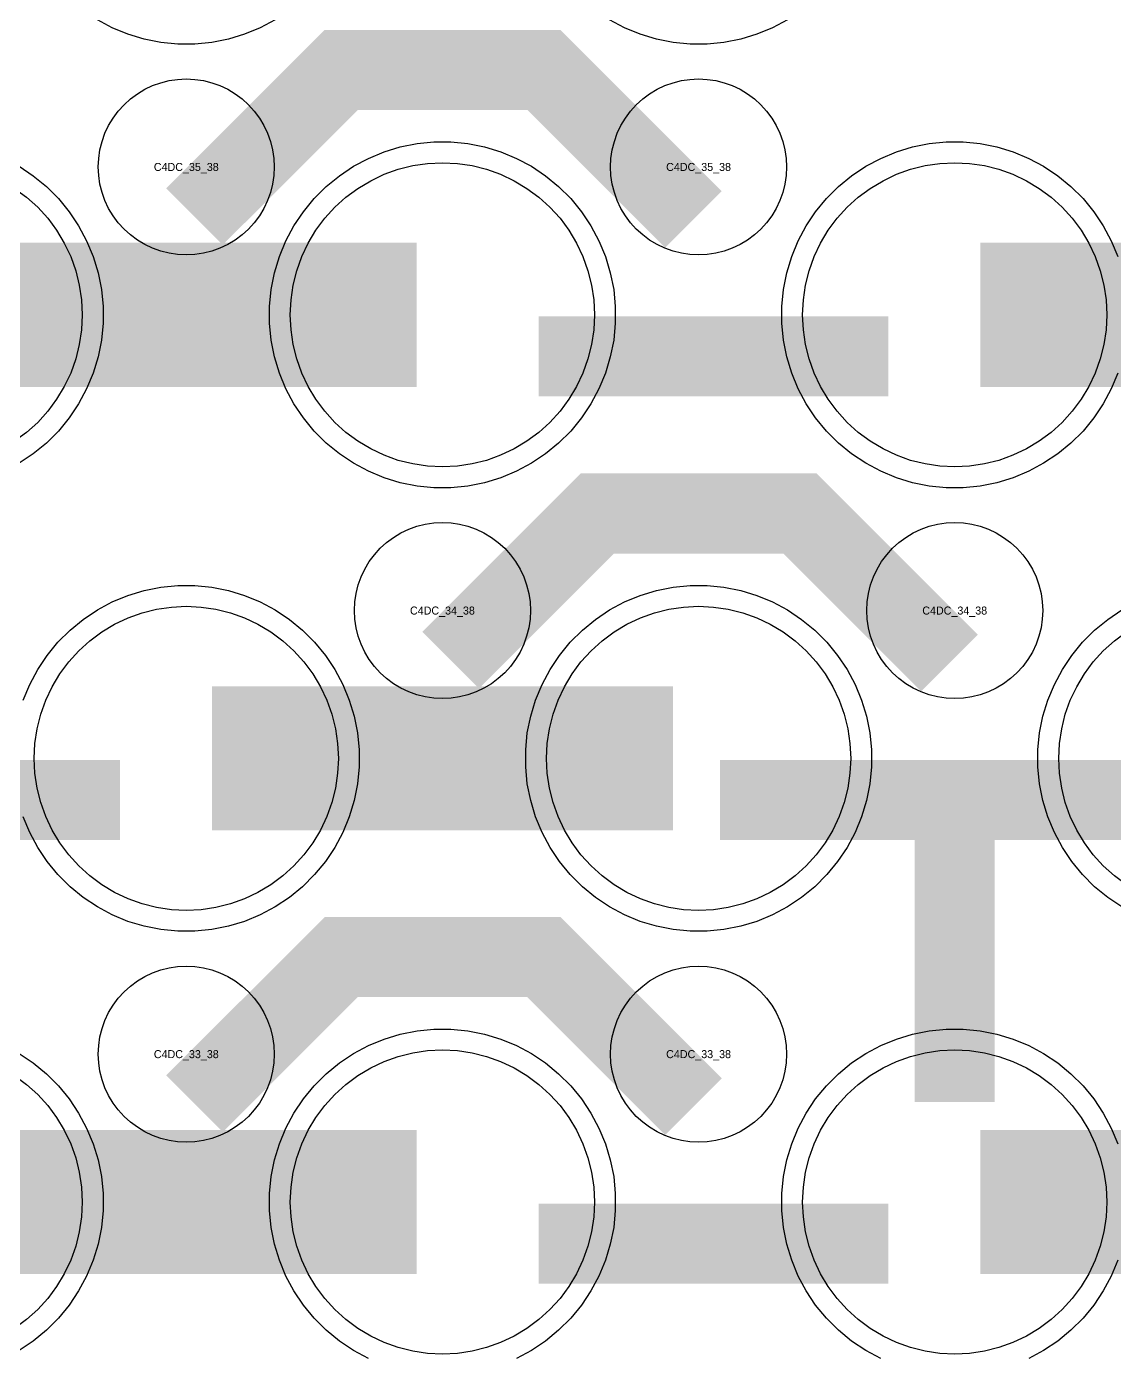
# Model space of a CAD drawing. Extents: x -11880 to 11880, y -14992 to 14992.
# Drawn here: x 110.1 to 449.9, y -10315.5 to -9899.8 of the extents above; entities that cross this region are included whole.
import ezdxf
from ezdxf.enums import TextEntityAlignment as Align

# ---------------------------------------------------------------- set-up
doc = ezdxf.new("R2010")
doc.units = 0
doc.header["$MEASUREMENT"] = 0
for name, color, linetype in [('GDS_775_DT_237', 138, 'CONTINUOUS'), ('RDL1_FS', 34, 'CONTINUOUS'), ('RDL_BS', 160, 'CONTINUOUS')]:
    doc.layers.add(name, color=color, linetype=linetype)

msp = doc.modelspace()

# ---------------------------------------------------------------- linework, layer by layer
at = {"layer": 'RDL1_FS'}
for points in [[(240, -10037.329), (235.343, -10037.1), (230.732, -10036.416), (226.209, -10035.284), (221.819, -10033.712), (217.605, -10031.72), (213.605, -10029.322), (209.86, -10026.544), (206.406, -10023.414), (203.276, -10019.96), (200.498, -10016.215), (198.1, -10012.215), (196.108, -10008.001), (194.536, -10003.611), (193.404, -9999.088), (192.72, -9994.477), (192.491, -9989.82), (192.72, -9985.163), (193.404, -9980.552), (194.536, -9976.029), (196.108, -9971.639), (198.1, -9967.425), (200.498, -9963.425), (203.276, -9959.68), (206.406, -9956.226), (209.86, -9953.096), (213.605, -9950.318), (217.605, -9947.92), (221.819, -9945.928), (226.209, -9944.356), (230.732, -9943.224), (235.343, -9942.54), (240, -9942.311), (244.657, -9942.54), (249.268, -9943.224), (253.791, -9944.356), (258.181, -9945.928), (262.395, -9947.92), (266.395, -9950.318), (270.14, -9953.096), (273.594, -9956.226), (276.724, -9959.68), (279.502, -9963.425), (281.9, -9967.425), (283.892, -9971.639), (285.464, -9976.029), (286.596, -9980.552), (287.28, -9985.163), (287.509, -9989.82), (287.28, -9994.477), (286.596, -9999.088), (285.464, -10003.611), (283.892, -10008.001), (281.9, -10012.215), (279.502, -10016.215), (276.724, -10019.96), (273.594, -10023.414), (270.14, -10026.544), (266.395, -10029.322), (262.395, -10031.72), (258.181, -10033.712), (253.791, -10035.284), (249.268, -10036.416), (244.657, -10037.1)], [(400, -10037.329), (395.343, -10037.1), (390.732, -10036.416), (386.209, -10035.284), (381.819, -10033.712), (377.605, -10031.72), (373.605, -10029.322), (369.86, -10026.544), (366.406, -10023.414), (363.276, -10019.96), (360.498, -10016.215), (358.1, -10012.215), (356.108, -10008.001), (354.536, -10003.611), (353.404, -9999.088), (352.72, -9994.477), (352.491, -9989.82), (352.72, -9985.163), (353.404, -9980.552), (354.536, -9976.029), (356.108, -9971.639), (358.1, -9967.425), (360.498, -9963.425), (363.276, -9959.68), (366.406, -9956.226), (369.86, -9953.096), (373.605, -9950.318), (377.605, -9947.92), (381.819, -9945.928), (386.209, -9944.356), (390.732, -9943.224), (395.343, -9942.54), (400, -9942.311), (404.657, -9942.54), (409.268, -9943.224), (413.791, -9944.356), (418.181, -9945.928), (422.395, -9947.92), (426.395, -9950.318), (430.14, -9953.096), (433.594, -9956.226), (436.724, -9959.68), (439.502, -9963.425), (441.9, -9967.425), (443.892, -9971.639), (445.464, -9976.029), (446.596, -9980.552), (447.28, -9985.163), (447.509, -9989.82), (447.28, -9994.477), (446.596, -9999.088), (445.464, -10003.611), (443.892, -10008.001), (441.9, -10012.215), (439.502, -10016.215), (436.724, -10019.96), (433.594, -10023.414), (430.14, -10026.544), (426.395, -10029.322), (422.395, -10031.72), (418.181, -10033.712), (413.791, -10035.284), (409.268, -10036.416), (404.657, -10037.1)]]:
    msp.add_lwpolyline(points, close=True, dxfattribs=at)
msp.add_lwpolyline([(106.395, -9950.318), (110.14, -9953.096), (113.594, -9956.226), (116.724, -9959.68), (119.502, -9963.425), (121.9, -9967.425), (123.892, -9971.639), (125.464, -9976.029), (126.596, -9980.552), (127.28, -9985.163), (127.509, -9989.82), (127.28, -9994.477), (126.596, -9999.088), (125.464, -10003.611), (123.892, -10008.001), (121.9, -10012.215), (119.502, -10016.215), (116.724, -10019.96), (113.594, -10023.414), (110.14, -10026.544), (106.395, -10029.322)], dxfattribs=at)
for points in [[(88.002, -9989.82, 45, 45, 0), (160.002, -9989.82, 45, 45, 0)], [(160.002, -9989.82, 45, 45, 0), (232.002, -9989.82, 45, 45, 0)], [(408.002, -9989.82, 45, 45, 0), (480.002, -9989.82, 45, 45, 0)]]:
    msp.add_lwpolyline(points, format="xyseb", dxfattribs=at)
at = {"layer": 'RDL1_FS', "color": 241, "true_color": 0xf7abae}
for points in [[(160, -10175.894), (155.343, -10175.665), (150.732, -10174.981), (146.209, -10173.849), (141.819, -10172.277), (137.605, -10170.285), (133.605, -10167.887), (129.86, -10165.109), (126.406, -10161.979), (123.276, -10158.525), (120.498, -10154.78), (118.1, -10150.78), (116.108, -10146.566), (114.536, -10142.176), (113.404, -10137.653), (112.72, -10133.042), (112.491, -10128.385), (112.72, -10123.728), (113.404, -10119.117), (114.536, -10114.594), (116.108, -10110.204), (118.1, -10105.99), (120.498, -10101.99), (123.276, -10098.245), (126.406, -10094.791), (129.86, -10091.661), (133.605, -10088.883), (137.605, -10086.485), (141.819, -10084.493), (146.209, -10082.921), (150.732, -10081.789), (155.343, -10081.105), (160, -10080.876), (164.657, -10081.105), (169.268, -10081.789), (173.791, -10082.921), (178.181, -10084.493), (182.395, -10086.485), (186.395, -10088.883), (190.14, -10091.661), (193.594, -10094.791), (196.724, -10098.245), (199.502, -10101.99), (201.9, -10105.99), (203.892, -10110.204), (205.464, -10114.594), (206.596, -10119.117), (207.28, -10123.728), (207.509, -10128.385), (207.28, -10133.042), (206.596, -10137.653), (205.464, -10142.176), (203.892, -10146.566), (201.9, -10150.78), (199.502, -10154.78), (196.724, -10158.525), (193.594, -10161.979), (190.14, -10165.109), (186.395, -10167.887), (182.395, -10170.285), (178.181, -10172.277), (173.791, -10173.849), (169.268, -10174.981), (164.657, -10175.665)], [(320, -10175.894), (315.343, -10175.665), (310.732, -10174.981), (306.209, -10173.849), (301.819, -10172.277), (297.605, -10170.285), (293.605, -10167.887), (289.86, -10165.109), (286.406, -10161.979), (283.276, -10158.525), (280.498, -10154.78), (278.1, -10150.78), (276.108, -10146.566), (274.536, -10142.176), (273.404, -10137.653), (272.72, -10133.042), (272.491, -10128.385), (272.72, -10123.728), (273.404, -10119.117), (274.536, -10114.594), (276.108, -10110.204), (278.1, -10105.99), (280.498, -10101.99), (283.276, -10098.245), (286.406, -10094.791), (289.86, -10091.661), (293.605, -10088.883), (297.605, -10086.485), (301.819, -10084.493), (306.209, -10082.921), (310.732, -10081.789), (315.343, -10081.105), (320, -10080.876), (324.657, -10081.105), (329.268, -10081.789), (333.791, -10082.921), (338.181, -10084.493), (342.395, -10086.485), (346.395, -10088.883), (350.14, -10091.661), (353.594, -10094.791), (356.724, -10098.245), (359.502, -10101.99), (361.9, -10105.99), (363.892, -10110.204), (365.464, -10114.594), (366.596, -10119.117), (367.28, -10123.728), (367.509, -10128.385), (367.28, -10133.042), (366.596, -10137.653), (365.464, -10142.176), (363.892, -10146.566), (361.9, -10150.78), (359.502, -10154.78), (356.724, -10158.525), (353.594, -10161.979), (350.14, -10165.109), (346.395, -10167.887), (342.395, -10170.285), (338.181, -10172.277), (333.791, -10173.849), (329.268, -10174.981), (324.657, -10175.665)], [(240, -10314.459), (235.343, -10314.23), (230.732, -10313.546), (226.209, -10312.414), (221.819, -10310.842), (217.605, -10308.85), (213.605, -10306.452), (209.86, -10303.674), (206.406, -10300.544), (203.276, -10297.09), (200.498, -10293.345), (198.1, -10289.345), (196.108, -10285.131), (194.536, -10280.741), (193.404, -10276.218), (192.72, -10271.607), (192.491, -10266.95), (192.72, -10262.293), (193.404, -10257.682), (194.536, -10253.159), (196.108, -10248.769), (198.1, -10244.555), (200.498, -10240.555), (203.276, -10236.81), (206.406, -10233.356), (209.86, -10230.226), (213.605, -10227.448), (217.605, -10225.05), (221.819, -10223.058), (226.209, -10221.486), (230.732, -10220.354), (235.343, -10219.67), (240, -10219.441), (244.657, -10219.67), (249.268, -10220.354), (253.791, -10221.486), (258.181, -10223.058), (262.395, -10225.05), (266.395, -10227.448), (270.14, -10230.226), (273.594, -10233.356), (276.724, -10236.81), (279.502, -10240.555), (281.9, -10244.555), (283.892, -10248.769), (285.464, -10253.159), (286.596, -10257.682), (287.28, -10262.293), (287.509, -10266.95), (287.28, -10271.607), (286.596, -10276.218), (285.464, -10280.741), (283.892, -10285.131), (281.9, -10289.345), (279.502, -10293.345), (276.724, -10297.09), (273.594, -10300.544), (270.14, -10303.674), (266.395, -10306.452), (262.395, -10308.85), (258.181, -10310.842), (253.791, -10312.414), (249.268, -10313.546), (244.657, -10314.23)], [(400, -10314.459), (395.343, -10314.23), (390.732, -10313.546), (386.209, -10312.414), (381.819, -10310.842), (377.605, -10308.85), (373.605, -10306.452), (369.86, -10303.674), (366.406, -10300.544), (363.276, -10297.09), (360.498, -10293.345), (358.1, -10289.345), (356.108, -10285.131), (354.536, -10280.741), (353.404, -10276.218), (352.72, -10271.607), (352.491, -10266.95), (352.72, -10262.293), (353.404, -10257.682), (354.536, -10253.159), (356.108, -10248.769), (358.1, -10244.555), (360.498, -10240.555), (363.276, -10236.81), (366.406, -10233.356), (369.86, -10230.226), (373.605, -10227.448), (377.605, -10225.05), (381.819, -10223.058), (386.209, -10221.486), (390.732, -10220.354), (395.343, -10219.67), (400, -10219.441), (404.657, -10219.67), (409.268, -10220.354), (413.791, -10221.486), (418.181, -10223.058), (422.395, -10225.05), (426.395, -10227.448), (430.14, -10230.226), (433.594, -10233.356), (436.724, -10236.81), (439.502, -10240.555), (441.9, -10244.555), (443.892, -10248.769), (445.464, -10253.159), (446.596, -10257.682), (447.28, -10262.293), (447.509, -10266.95), (447.28, -10271.607), (446.596, -10276.218), (445.464, -10280.741), (443.892, -10285.131), (441.9, -10289.345), (439.502, -10293.345), (436.724, -10297.09), (433.594, -10300.544), (430.14, -10303.674), (426.395, -10306.452), (422.395, -10308.85), (418.181, -10310.842), (413.791, -10312.414), (409.268, -10313.546), (404.657, -10314.23)]]:
    msp.add_lwpolyline(points, close=True, dxfattribs=at)
for points in [[(453.605, -10167.887), (449.86, -10165.109), (446.406, -10161.979), (443.276, -10158.525), (440.498, -10154.78), (438.1, -10150.78), (436.108, -10146.566), (434.536, -10142.176), (433.404, -10137.653), (432.72, -10133.042), (432.491, -10128.385), (432.72, -10123.728), (433.404, -10119.117), (434.536, -10114.594), (436.108, -10110.204), (438.1, -10105.99), (440.498, -10101.99), (443.276, -10098.245), (446.406, -10094.791), (449.86, -10091.661), (453.605, -10088.883)], [(106.395, -10227.448), (110.14, -10230.226), (113.594, -10233.356), (116.724, -10236.81), (119.502, -10240.555), (121.9, -10244.555), (123.892, -10248.769), (125.464, -10253.159), (126.596, -10257.682), (127.28, -10262.293), (127.509, -10266.95), (127.28, -10271.607), (126.596, -10276.218), (125.464, -10280.741), (123.892, -10285.131), (121.9, -10289.345), (119.502, -10293.345), (116.724, -10297.09), (113.594, -10300.544), (110.14, -10303.674), (106.395, -10306.452)]]:
    msp.add_lwpolyline(points, dxfattribs=at)
for points in [[(168.002, -10128.385, 45, 45, 0), (240.002, -10128.385, 45, 45, 0)], [(240.002, -10128.385, 45, 45, 0), (312.002, -10128.385, 45, 45, 0)], [(88.002, -10266.95, 45, 45, 0), (160.002, -10266.95, 45, 45, 0)], [(160.002, -10266.95, 45, 45, 0), (232.002, -10266.95, 45, 45, 0)], [(408.002, -10266.95, 45, 45, 0), (480.002, -10266.95, 45, 45, 0)]]:
    msp.add_lwpolyline(points, format="xyseb", dxfattribs=at)
at = {"layer": 'RDL_BS'}
for points in [[(187.777, -9897.643), (183.115, -9900.135), (178.205, -9902.166), (173.165, -9903.697), (167.938, -9904.743), (162.644, -9905.26), (157.356, -9905.26), (152.062, -9904.743), (146.835, -9903.697), (141.795, -9902.166), (136.885, -9900.135), (132.223, -9897.643)], [(347.777, -9897.643), (343.115, -9900.135), (338.205, -9902.166), (333.165, -9903.697), (327.938, -9904.743), (322.644, -9905.26), (317.356, -9905.26), (312.062, -9904.743), (306.835, -9903.697), (301.795, -9902.166), (296.885, -9900.135), (292.223, -9897.643)], [(450.906, -10008.025), (448.875, -10012.935), (446.383, -10017.597), (443.436, -10022.011), (440.074, -10026.112), (436.292, -10029.894), (432.191, -10033.256), (427.777, -10036.203), (423.115, -10038.695), (418.205, -10040.726), (413.165, -10042.257), (407.938, -10043.303), (402.644, -10043.82), (397.356, -10043.82), (392.062, -10043.303), (386.835, -10042.257), (381.795, -10040.726), (376.885, -10038.695), (372.223, -10036.203), (367.809, -10033.256), (363.708, -10029.894), (359.926, -10026.112), (356.564, -10022.011), (353.617, -10017.597), (351.125, -10012.935), (349.094, -10008.025), (347.563, -10002.985), (346.517, -9997.758), (346, -9992.464), (346, -9987.176), (346.517, -9981.882), (347.563, -9976.655), (349.094, -9971.615), (351.125, -9966.705), (353.617, -9962.043), (356.564, -9957.629), (359.926, -9953.528), (363.708, -9949.746), (367.809, -9946.384), (372.223, -9943.437), (376.885, -9940.945), (381.795, -9938.914), (386.835, -9937.383), (392.062, -9936.337), (397.356, -9935.82), (402.644, -9935.82), (407.938, -9936.337), (413.165, -9937.383), (418.205, -9938.914), (423.115, -9940.945), (427.777, -9943.437), (432.191, -9946.384), (436.292, -9949.746), (440.074, -9953.528), (443.436, -9957.629), (446.383, -9962.043), (448.875, -9966.705), (450.906, -9971.615)], [(107.777, -9943.437), (112.191, -9946.384), (116.292, -9949.746), (120.074, -9953.528), (123.436, -9957.629), (126.383, -9962.043), (128.875, -9966.705), (130.906, -9971.615), (132.437, -9976.655), (133.483, -9981.882), (134, -9987.176), (134, -9992.464), (133.483, -9997.758), (132.437, -10002.985), (130.906, -10008.025), (128.875, -10012.935), (126.383, -10017.597), (123.436, -10022.011), (120.074, -10026.112), (116.292, -10029.894), (112.191, -10033.256), (107.777, -10036.203)]]:
    msp.add_lwpolyline(points, dxfattribs=at)
for points in [[(162.562, -9959.134, 25, 25, 0), (208.377, -9913.319, 25, 25, 0), (241.93, -9913.319, 25, 25, 0)], [(318.401, -9960.033, 25, 25, 0), (271.687, -9913.319, 25, 25, 0), (241.929, -9913.319, 25, 25, 0)], [(270.016, -10002.833, 25, 25, 0), (379.281, -10002.833, 25, 25, 0)], [(242.562, -10097.699, 25, 25, 0), (288.377, -10051.884, 25, 25, 0), (321.93, -10051.884, 25, 25, 0)], [(398.401, -10098.598, 25, 25, 0), (351.687, -10051.884, 25, 25, 0), (321.929, -10051.884, 25, 25, 0)], [(400, -10159.352, 25, 25, 0), (400, -10204.972, 25, 25, 0)], [(162.562, -10236.264, 25, 25, 0), (208.377, -10190.449, 25, 25, 0), (241.93, -10190.449, 25, 25, 0)], [(318.401, -10237.163, 25, 25, 0), (271.687, -10190.449, 25, 25, 0), (241.929, -10190.449, 25, 25, 0)]]:
    msp.add_lwpolyline(points, format="xyseb", dxfattribs=at)
for points in [[(160, -9971.126), (157.307, -9970.994), (154.635, -9970.598), (152.016, -9969.941), (149.481, -9969.034), (147.044, -9967.882), (144.72, -9966.489), (142.557, -9964.886), (140.558, -9963.074), (138.746, -9961.075), (137.143, -9958.912), (135.75, -9956.588), (134.598, -9954.151), (133.691, -9951.616), (133.034, -9948.997), (132.638, -9946.325), (132.506, -9943.632), (132.638, -9940.939), (133.034, -9938.267), (133.691, -9935.648), (134.598, -9933.113), (135.75, -9930.676), (137.143, -9928.352), (138.746, -9926.189), (140.558, -9924.19), (142.557, -9922.378), (144.72, -9920.775), (147.044, -9919.382), (149.481, -9918.23), (152.016, -9917.323), (154.635, -9916.666), (157.307, -9916.27), (160, -9916.138), (162.693, -9916.27), (165.365, -9916.666), (167.984, -9917.323), (170.519, -9918.23), (172.956, -9919.382), (175.28, -9920.775), (177.443, -9922.378), (179.442, -9924.19), (181.254, -9926.189), (182.857, -9928.352), (184.25, -9930.676), (185.402, -9933.113), (186.309, -9935.648), (186.966, -9938.267), (187.362, -9940.939), (187.494, -9943.632), (187.362, -9946.325), (186.966, -9948.997), (186.309, -9951.616), (185.402, -9954.151), (184.25, -9956.588), (182.857, -9958.912), (181.254, -9961.075), (179.442, -9963.074), (177.443, -9964.886), (175.28, -9966.489), (172.956, -9967.882), (170.519, -9969.034), (167.984, -9969.941), (165.365, -9970.598), (162.693, -9970.994)], [(320, -9971.126), (317.307, -9970.994), (314.635, -9970.598), (312.016, -9969.941), (309.481, -9969.034), (307.044, -9967.882), (304.72, -9966.489), (302.557, -9964.886), (300.558, -9963.074), (298.746, -9961.075), (297.143, -9958.912), (295.75, -9956.588), (294.598, -9954.151), (293.691, -9951.616), (293.034, -9948.997), (292.638, -9946.325), (292.506, -9943.632), (292.638, -9940.939), (293.034, -9938.267), (293.691, -9935.648), (294.598, -9933.113), (295.75, -9930.676), (297.143, -9928.352), (298.746, -9926.189), (300.558, -9924.19), (302.557, -9922.378), (304.72, -9920.775), (307.044, -9919.382), (309.481, -9918.23), (312.016, -9917.323), (314.635, -9916.666), (317.307, -9916.27), (320, -9916.138), (322.693, -9916.27), (325.365, -9916.666), (327.984, -9917.323), (330.519, -9918.23), (332.956, -9919.382), (335.28, -9920.775), (337.443, -9922.378), (339.442, -9924.19), (341.254, -9926.189), (342.857, -9928.352), (344.25, -9930.676), (345.402, -9933.113), (346.309, -9935.648), (346.966, -9938.267), (347.362, -9940.939), (347.494, -9943.632), (347.362, -9946.325), (346.966, -9948.997), (346.309, -9951.616), (345.402, -9954.151), (344.25, -9956.588), (342.857, -9958.912), (341.254, -9961.075), (339.442, -9963.074), (337.443, -9964.886), (335.28, -9966.489), (332.956, -9967.882), (330.519, -9969.034), (327.984, -9969.941), (325.365, -9970.598), (322.693, -9970.994)], [(237.356, -10043.82), (232.062, -10043.303), (226.835, -10042.257), (221.795, -10040.726), (216.885, -10038.695), (212.223, -10036.203), (207.809, -10033.256), (203.708, -10029.894), (199.926, -10026.112), (196.564, -10022.011), (193.617, -10017.597), (191.125, -10012.935), (189.094, -10008.025), (187.563, -10002.985), (186.517, -9997.758), (186, -9992.464), (186, -9987.176), (186.517, -9981.882), (187.563, -9976.655), (189.094, -9971.615), (191.125, -9966.705), (193.617, -9962.043), (196.564, -9957.629), (199.926, -9953.528), (203.708, -9949.746), (207.809, -9946.384), (212.223, -9943.437), (216.885, -9940.945), (221.795, -9938.914), (226.835, -9937.383), (232.062, -9936.337), (237.356, -9935.82), (242.644, -9935.82), (247.938, -9936.337), (253.165, -9937.383), (258.205, -9938.914), (263.115, -9940.945), (267.777, -9943.437), (272.191, -9946.384), (276.292, -9949.746), (280.074, -9953.528), (283.436, -9957.629), (286.383, -9962.043), (288.875, -9966.705), (290.906, -9971.615), (292.437, -9976.655), (293.483, -9981.882), (294, -9987.176), (294, -9992.464), (293.483, -9997.758), (292.437, -10002.985), (290.906, -10008.025), (288.875, -10012.935), (286.383, -10017.597), (283.436, -10022.011), (280.074, -10026.112), (276.292, -10029.894), (272.191, -10033.256), (267.777, -10036.203), (263.115, -10038.695), (258.205, -10040.726), (253.165, -10042.257), (247.938, -10043.303), (242.644, -10043.82)], [(240, -10109.691), (237.307, -10109.559), (234.635, -10109.163), (232.016, -10108.506), (229.481, -10107.599), (227.044, -10106.447), (224.72, -10105.054), (222.557, -10103.451), (220.558, -10101.639), (218.746, -10099.64), (217.143, -10097.477), (215.75, -10095.153), (214.598, -10092.716), (213.691, -10090.181), (213.034, -10087.562), (212.638, -10084.89), (212.506, -10082.197), (212.638, -10079.504), (213.034, -10076.832), (213.691, -10074.213), (214.598, -10071.678), (215.75, -10069.241), (217.143, -10066.917), (218.746, -10064.754), (220.558, -10062.755), (222.557, -10060.943), (224.72, -10059.34), (227.044, -10057.947), (229.481, -10056.795), (232.016, -10055.888), (234.635, -10055.231), (237.307, -10054.835), (240, -10054.703), (242.693, -10054.835), (245.365, -10055.231), (247.984, -10055.888), (250.519, -10056.795), (252.956, -10057.947), (255.28, -10059.34), (257.443, -10060.943), (259.442, -10062.755), (261.254, -10064.754), (262.857, -10066.917), (264.25, -10069.241), (265.402, -10071.678), (266.309, -10074.213), (266.966, -10076.832), (267.362, -10079.504), (267.494, -10082.197), (267.362, -10084.89), (266.966, -10087.562), (266.309, -10090.181), (265.402, -10092.716), (264.25, -10095.153), (262.857, -10097.477), (261.254, -10099.64), (259.442, -10101.639), (257.443, -10103.451), (255.28, -10105.054), (252.956, -10106.447), (250.519, -10107.599), (247.984, -10108.506), (245.365, -10109.163), (242.693, -10109.559)], [(400, -10109.691), (397.307, -10109.559), (394.635, -10109.163), (392.016, -10108.506), (389.481, -10107.599), (387.044, -10106.447), (384.72, -10105.054), (382.557, -10103.451), (380.558, -10101.639), (378.746, -10099.64), (377.143, -10097.477), (375.75, -10095.153), (374.598, -10092.716), (373.691, -10090.181), (373.034, -10087.562), (372.638, -10084.89), (372.506, -10082.197), (372.638, -10079.504), (373.034, -10076.832), (373.691, -10074.213), (374.598, -10071.678), (375.75, -10069.241), (377.143, -10066.917), (378.746, -10064.754), (380.558, -10062.755), (382.557, -10060.943), (384.72, -10059.34), (387.044, -10057.947), (389.481, -10056.795), (392.016, -10055.888), (394.635, -10055.231), (397.307, -10054.835), (400, -10054.703), (402.693, -10054.835), (405.365, -10055.231), (407.984, -10055.888), (410.519, -10056.795), (412.956, -10057.947), (415.28, -10059.34), (417.443, -10060.943), (419.442, -10062.755), (421.254, -10064.754), (422.857, -10066.917), (424.25, -10069.241), (425.402, -10071.678), (426.309, -10074.213), (426.966, -10076.832), (427.362, -10079.504), (427.494, -10082.197), (427.362, -10084.89), (426.966, -10087.562), (426.309, -10090.181), (425.402, -10092.716), (424.25, -10095.153), (422.857, -10097.477), (421.254, -10099.64), (419.442, -10101.639), (417.443, -10103.451), (415.28, -10105.054), (412.956, -10106.447), (410.519, -10107.599), (407.984, -10108.506), (405.365, -10109.163), (402.693, -10109.559)], [(160, -10248.256), (157.307, -10248.124), (154.635, -10247.728), (152.016, -10247.071), (149.481, -10246.164), (147.044, -10245.012), (144.72, -10243.619), (142.557, -10242.016), (140.558, -10240.204), (138.746, -10238.205), (137.143, -10236.042), (135.75, -10233.718), (134.598, -10231.281), (133.691, -10228.746), (133.034, -10226.127), (132.638, -10223.455), (132.506, -10220.762), (132.638, -10218.069), (133.034, -10215.397), (133.691, -10212.778), (134.598, -10210.243), (135.75, -10207.806), (137.143, -10205.482), (138.746, -10203.319), (140.558, -10201.32), (142.557, -10199.508), (144.72, -10197.905), (147.044, -10196.512), (149.481, -10195.36), (152.016, -10194.453), (154.635, -10193.796), (157.307, -10193.4), (160, -10193.268), (162.693, -10193.4), (165.365, -10193.796), (167.984, -10194.453), (170.519, -10195.36), (172.956, -10196.512), (175.28, -10197.905), (177.443, -10199.508), (179.442, -10201.32), (181.254, -10203.319), (182.857, -10205.482), (184.25, -10207.806), (185.402, -10210.243), (186.309, -10212.778), (186.966, -10215.397), (187.362, -10218.069), (187.494, -10220.762), (187.362, -10223.455), (186.966, -10226.127), (186.309, -10228.746), (185.402, -10231.281), (184.25, -10233.718), (182.857, -10236.042), (181.254, -10238.205), (179.442, -10240.204), (177.443, -10242.016), (175.28, -10243.619), (172.956, -10245.012), (170.519, -10246.164), (167.984, -10247.071), (165.365, -10247.728), (162.693, -10248.124)], [(320, -10248.256), (317.307, -10248.124), (314.635, -10247.728), (312.016, -10247.071), (309.481, -10246.164), (307.044, -10245.012), (304.72, -10243.619), (302.557, -10242.016), (300.558, -10240.204), (298.746, -10238.205), (297.143, -10236.042), (295.75, -10233.718), (294.598, -10231.281), (293.691, -10228.746), (293.034, -10226.127), (292.638, -10223.455), (292.506, -10220.762), (292.638, -10218.069), (293.034, -10215.397), (293.691, -10212.778), (294.598, -10210.243), (295.75, -10207.806), (297.143, -10205.482), (298.746, -10203.319), (300.558, -10201.32), (302.557, -10199.508), (304.72, -10197.905), (307.044, -10196.512), (309.481, -10195.36), (312.016, -10194.453), (314.635, -10193.796), (317.307, -10193.4), (320, -10193.268), (322.693, -10193.4), (325.365, -10193.796), (327.984, -10194.453), (330.519, -10195.36), (332.956, -10196.512), (335.28, -10197.905), (337.443, -10199.508), (339.442, -10201.32), (341.254, -10203.319), (342.857, -10205.482), (344.25, -10207.806), (345.402, -10210.243), (346.309, -10212.778), (346.966, -10215.397), (347.362, -10218.069), (347.494, -10220.762), (347.362, -10223.455), (346.966, -10226.127), (346.309, -10228.746), (345.402, -10231.281), (344.25, -10233.718), (342.857, -10236.042), (341.254, -10238.205), (339.442, -10240.204), (337.443, -10242.016), (335.28, -10243.619), (332.956, -10245.012), (330.519, -10246.164), (327.984, -10247.071), (325.365, -10247.728), (322.693, -10248.124)]]:
    msp.add_lwpolyline(points, close=True, dxfattribs=at)
at = {"layer": 'RDL_BS', "color": 241, "true_color": 0xf7abae}
for points in [[(109.094, -10110.18), (111.125, -10105.27), (113.617, -10100.608), (116.564, -10096.194), (119.926, -10092.093), (123.708, -10088.311), (127.809, -10084.949), (132.223, -10082.002), (136.885, -10079.51), (141.795, -10077.479), (146.835, -10075.948), (152.062, -10074.902), (157.356, -10074.385), (162.644, -10074.385), (167.938, -10074.902), (173.165, -10075.948), (178.205, -10077.479), (183.115, -10079.51), (187.777, -10082.002), (192.191, -10084.949), (196.292, -10088.311), (200.074, -10092.093), (203.436, -10096.194), (206.383, -10100.608), (208.875, -10105.27), (210.906, -10110.18), (212.437, -10115.22), (213.483, -10120.447), (214, -10125.741), (214, -10131.029), (213.483, -10136.323), (212.437, -10141.55), (210.906, -10146.59), (208.875, -10151.5), (206.383, -10156.162), (203.436, -10160.576), (200.074, -10164.677), (196.292, -10168.459), (192.191, -10171.821), (187.777, -10174.768), (183.115, -10177.26), (178.205, -10179.291), (173.165, -10180.822), (167.938, -10181.868), (162.644, -10182.385), (157.356, -10182.385), (152.062, -10181.868), (146.835, -10180.822), (141.795, -10179.291), (136.885, -10177.26), (132.223, -10174.768), (127.809, -10171.821), (123.708, -10168.459), (119.926, -10164.677), (116.564, -10160.576), (113.617, -10156.162), (111.125, -10151.5), (109.094, -10146.59)], [(452.223, -10174.768), (447.809, -10171.821), (443.708, -10168.459), (439.926, -10164.677), (436.564, -10160.576), (433.617, -10156.162), (431.125, -10151.5), (429.094, -10146.59), (427.563, -10141.55), (426.517, -10136.323), (426, -10131.029), (426, -10125.741), (426.517, -10120.447), (427.563, -10115.22), (429.094, -10110.18), (431.125, -10105.27), (433.617, -10100.608), (436.564, -10096.194), (439.926, -10092.093), (443.708, -10088.311), (447.809, -10084.949), (452.223, -10082.002)], [(216.885, -10315.825), (212.223, -10313.333), (207.809, -10310.386), (203.708, -10307.024), (199.926, -10303.242), (196.564, -10299.141), (193.617, -10294.727), (191.125, -10290.065), (189.094, -10285.155), (187.563, -10280.115), (186.517, -10274.888), (186, -10269.594), (186, -10264.306), (186.517, -10259.012), (187.563, -10253.785), (189.094, -10248.745), (191.125, -10243.835), (193.617, -10239.173), (196.564, -10234.759), (199.926, -10230.658), (203.708, -10226.876), (207.809, -10223.514), (212.223, -10220.567), (216.885, -10218.075), (221.795, -10216.044), (226.835, -10214.513), (232.062, -10213.467), (237.356, -10212.95), (242.644, -10212.95), (247.938, -10213.467), (253.165, -10214.513), (258.205, -10216.044), (263.115, -10218.075), (267.777, -10220.567), (272.191, -10223.514), (276.292, -10226.876), (280.074, -10230.658), (283.436, -10234.759), (286.383, -10239.173), (288.875, -10243.835), (290.906, -10248.745), (292.437, -10253.785), (293.483, -10259.012), (294, -10264.306), (294, -10269.594), (293.483, -10274.888), (292.437, -10280.115), (290.906, -10285.155), (288.875, -10290.065), (286.383, -10294.727), (283.436, -10299.141), (280.074, -10303.242), (276.292, -10307.024), (272.191, -10310.386), (267.777, -10313.333), (263.115, -10315.825)], [(376.885, -10315.825), (372.223, -10313.333), (367.809, -10310.386), (363.708, -10307.024), (359.926, -10303.242), (356.564, -10299.141), (353.617, -10294.727), (351.125, -10290.065), (349.094, -10285.155), (347.563, -10280.115), (346.517, -10274.888), (346, -10269.594), (346, -10264.306), (346.517, -10259.012), (347.563, -10253.785), (349.094, -10248.745), (351.125, -10243.835), (353.617, -10239.173), (356.564, -10234.759), (359.926, -10230.658), (363.708, -10226.876), (367.809, -10223.514), (372.223, -10220.567), (376.885, -10218.075), (381.795, -10216.044), (386.835, -10214.513), (392.062, -10213.467), (397.356, -10212.95), (402.644, -10212.95), (407.938, -10213.467), (413.165, -10214.513), (418.205, -10216.044), (423.115, -10218.075), (427.777, -10220.567), (432.191, -10223.514), (436.292, -10226.876), (440.074, -10230.658), (443.436, -10234.759), (446.383, -10239.173), (448.875, -10243.835), (450.906, -10248.745)], [(107.777, -10220.567), (112.191, -10223.514), (116.292, -10226.876), (120.074, -10230.658), (123.436, -10234.759), (126.383, -10239.173), (128.875, -10243.835), (130.906, -10248.745), (132.437, -10253.785), (133.483, -10259.012), (134, -10264.306), (134, -10269.594), (133.483, -10274.888), (132.437, -10280.115), (130.906, -10285.155), (128.875, -10290.065), (126.383, -10294.727), (123.436, -10299.141), (120.074, -10303.242), (116.292, -10307.024), (112.191, -10310.386), (107.777, -10313.333)], [(450.906, -10285.155), (448.875, -10290.065), (446.383, -10294.727), (443.436, -10299.141), (440.074, -10303.242), (436.292, -10307.024), (432.191, -10310.386), (427.777, -10313.333), (423.115, -10315.825)]]:
    msp.add_lwpolyline(points, dxfattribs=at)
msp.add_lwpolyline([(317.356, -10182.385), (312.062, -10181.868), (306.835, -10180.822), (301.795, -10179.291), (296.885, -10177.26), (292.223, -10174.768), (287.809, -10171.821), (283.708, -10168.459), (279.926, -10164.677), (276.564, -10160.576), (273.617, -10156.162), (271.125, -10151.5), (269.094, -10146.59), (267.563, -10141.55), (266.517, -10136.323), (266, -10131.029), (266, -10125.741), (266.517, -10120.447), (267.563, -10115.22), (269.094, -10110.18), (271.125, -10105.27), (273.617, -10100.608), (276.564, -10096.194), (279.926, -10092.093), (283.708, -10088.311), (287.809, -10084.949), (292.223, -10082.002), (296.885, -10079.51), (301.795, -10077.479), (306.835, -10075.948), (312.062, -10074.902), (317.356, -10074.385), (322.644, -10074.385), (327.938, -10074.902), (333.165, -10075.948), (338.205, -10077.479), (343.115, -10079.51), (347.777, -10082.002), (352.191, -10084.949), (356.292, -10088.311), (360.074, -10092.093), (363.436, -10096.194), (366.383, -10100.608), (368.875, -10105.27), (370.906, -10110.18), (372.437, -10115.22), (373.483, -10120.447), (374, -10125.741), (374, -10131.029), (373.483, -10136.323), (372.437, -10141.55), (370.906, -10146.59), (368.875, -10151.5), (366.383, -10156.162), (363.436, -10160.576), (360.074, -10164.677), (356.292, -10168.459), (352.191, -10171.821), (347.777, -10174.768), (343.115, -10177.26), (338.205, -10179.291), (333.165, -10180.822), (327.938, -10181.868), (322.644, -10182.385)], close=True, dxfattribs=at)
for points in [[(400, -10235.66, 25, 25, 0), (400, -10128.883, 25, 25, 0)], [(30.016, -10141.398, 25, 25, 0), (139.281, -10141.398, 25, 25, 0)], [(412.5, -10141.383, 25, 25, 0), (326.667, -10141.383, 25, 25, 0)], [(372.944, -10141.383, 25, 25, 0), (331.74, -10141.383, 25, 25, 0)], [(350.016, -10141.398, 25, 25, 0), (459.281, -10141.398, 25, 25, 0)], [(270.016, -10279.963, 25, 25, 0), (379.281, -10279.963, 25, 25, 0)]]:
    msp.add_lwpolyline(points, format="xyseb", dxfattribs=at)

# ---------------------------------------------------------------- texts
at = {"layer": 'GDS_775_DT_237'}
for s, p in [('C4DC_35_38', (160, -9943.632)), ('C4DC_35_38', (160, -9943.632)), ('C4DC_35_38', (320, -9943.632)), ('C4DC_35_38', (320, -9943.632)), ('C4DC_34_38', (240, -10082.197)), ('C4DC_34_38', (240, -10082.197)), ('C4DC_34_38', (400, -10082.197)), ('C4DC_34_38', (400, -10082.197)), ('C4DC_33_38', (160, -10220.762)), ('C4DC_33_38', (160, -10220.762)), ('C4DC_33_38', (320, -10220.762)), ('C4DC_33_38', (320, -10220.762))]:
    msp.add_text(s, height=2.5, dxfattribs=at).set_placement(p, align=Align.MIDDLE_CENTER)

doc.saveas('drawing.dxf')
